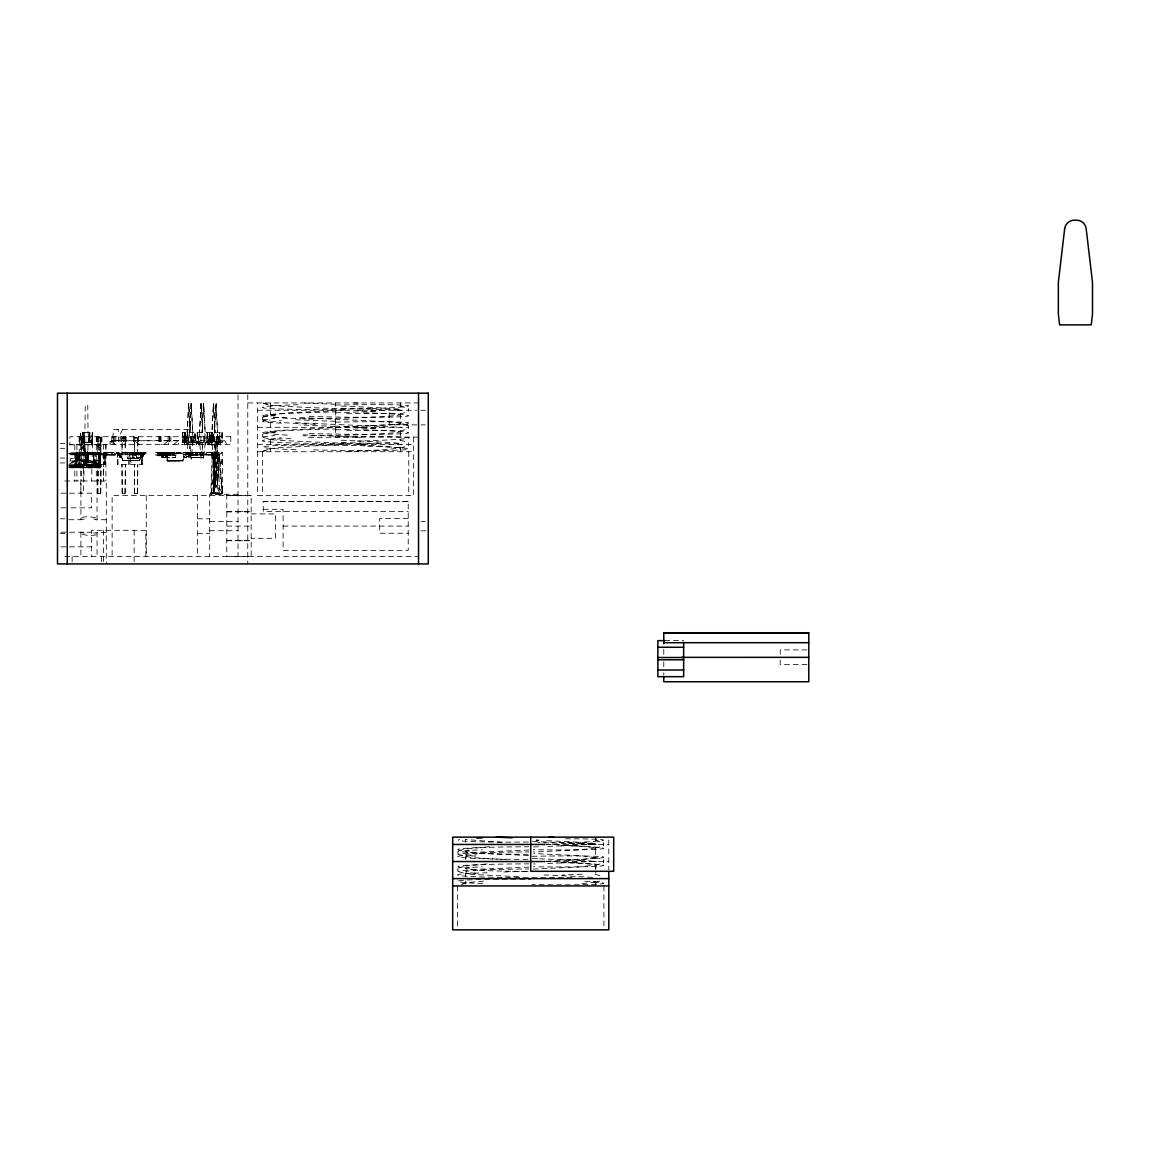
<?xml version="1.0" encoding="UTF-8"?>
<svg xmlns="http://www.w3.org/2000/svg" width="1150" height="1150" viewBox="0 0 1150 1150"><rect width="100%" height="100%" fill="white"/><g stroke="black" fill="none" stroke-linecap="round" stroke-linejoin="round"><path stroke-width="0.75" stroke-dasharray="5 3.75" d="M100.266 463.162L87.069 465.434L100.266 465.966L100.064 452.338L93.725 452.338L94.214 454.034L87.069 454.566L93.567 454.351L95.68 452.338L94.214 454.034L87.069 454.609L87.069 465.434L99.101 466.397L98.44 452.338M95.436 465.649L99.101 465.434L87.069 465.434L100.28 465.908L100.064 452.338L98.656 452.338L100.266 452.41L100.266 465.966L87.069 465.434L100.266 463.853L100.064 452.338L99.101 452.381L99.101 465.994M103.615 468.941L103.615 480.988L103.615 444.834M105.886 456.881L105.886 444.834L68.281 444.834M164.608 452.338L165.226 455.084L163.286 455.084C161.058 450.944 168.202 451.461 167.224 455.012L167.929 452.539M163.286 452.971L165.226 452.942L165.226 455.084L165.212 452.798L163.3 452.798L163.199 454.997L163.286 452.525L165.442 452.353M166.721 457.456L167.684 455.486L167.282 452.611L161.834 452.611L161.834 457.412L175.389 457.456L175.533 452.611L156.299 452.582M192.855 457.412L190.138 457.412L190.138 452.611L194.896 452.568L190.138 452.611L190.138 457.412L203.406 457.427L203.421 452.611L198.418 452.568M191.518 452.338L192.251 455.012C193.114 448.787 194.695 456.852 191.159 455.098L191.173 452.338L191.245 454.48L189.793 454.624L183.109 452.338L183.109 454.48L184.561 454.48M191.173 452.971L193.099 452.942L193.099 455.084L193.099 452.798L191.173 452.798L191.072 454.997L191.159 452.525L193.099 452.338M219.535 454.48L217.58 456.176L213.929 455.199L213.886 492.358L210.752 493.753L212.347 453.948L219.535 454.48L222.453 452.281L222.453 493.753L210.752 493.753L213.886 492.358L222.453 493.753L219.535 454.48L217.58 456.176L215.625 456.176L212.376 454.106L219.492 454.782L222.453 452.281M400.631 451.72L400.631 447.781L387.838 449.549L344.324 451.72M595.786 869.716L595.786 864.915L594.378 864.383L555.637 861.753M595.786 884.637L595.743 881.935L592.753 881.202M83.389 437.704L83.706 454.451L87.616 452.007L88.349 464.399L75.958 464.399L76.691 452.007L77.151 454.135L78.948 454.451L78.876 464.399L80.586 454.451L80.917 437.704M83.217 432.457L83.217 442.419L83.217 432.457L83.217 442.419L84.927 432.457L85.258 403.506M85.416 464.399L85.416 454.451L85.416 464.399L85.416 454.451L83.706 464.399L83.389 493.35M94.559 452.338L93.481 453.589L87.874 453.531L87.745 460.043L100.309 464.341L77.467 460.129L87.745 460.043L87.716 453.071L68.942 453.071L95.436 453.014L94.559 452.338L87.716 453.071L87.587 460.244L75.771 460.029L68.942 464.356L100.309 464.241L100.309 467.719L98.728 466.282L68.942 465.779L75.771 460.029L75.828 453.071L95.436 453.014L93.481 454.811L93.538 459.971L100.222 460.23L100.309 467.734L68.942 467.705L100.309 467.719L99.13 462.415L97.764 467.748L100.309 467.691L100.381 466.454L98.728 466.282L99.116 467.748L100.381 466.728L98.728 466.282L99.144 467.748L100.381 466.454L68.942 465.779L100.309 464.241L87.817 459.971L87.716 453.071L94.358 452.338L95.436 453.129L93.481 454.739L87.874 454.696L87.587 460.244L100.309 464.241L68.942 467.144L100.079 467.748L100.381 466.454M87.731 459.166L88.047 442.419L92.69 432.457L91.957 444.849L91.483 442.736L89.7 442.419L89.757 432.457L89.757 442.419L92.69 432.457L80.299 432.457L81.017 444.849L84.927 442.419L85.258 459.166M135.973 454.897L134.938 455.084L133.084 452.338L135.973 454.997L134.952 455.084L133.084 452.338L135.973 454.897L134.952 455.084L133.932 452.971C132.839 450.254 135.47 456.679 133.961 458.62L133.184 458.677M138.374 453.186L137.526 452.338L138.331 452.424L138.302 458.62L137.526 458.677M142.284 455.486L141.737 452.568L141.881 457.412L136.433 457.412L136.433 452.611L139.121 452.611L136.433 452.611L136.447 457.427L141.881 457.412L136.447 457.427M174.498 452.338C174.599 459.827 171.12 449.132 172.572 454.681C173.578 456.751 175.619 454.264 174.498 452.338L155.811 452.338C153.266 457.024 164.608 456.996 162.251 452.338M182.764 432.457L182.577 442.419L182.562 432.457L222.18 432.457L222.18 442.419L182.534 442.419L182.534 432.457L187.162 442.419L188.729 459.166L190.282 442.419M202.386 452.338C202.486 459.842 198.993 449.132 200.459 454.681C201.466 456.751 203.507 454.264 202.386 452.338L183.109 452.338M167.929 452.798L167.929 455.084L169.869 455.084L169.841 452.338L169.869 455.084L167.929 455.084L167.929 452.338M174.498 455.285L172.572 454.911L172.572 452.798L174.513 452.539M195.859 452.338L195.816 454.566L197.757 455.098L197.743 452.338L197.757 455.098L195.802 455.084L195.557 452.353M202.386 455.299L200.459 454.926L200.459 452.798L202.4 452.539M99.101 466.311L87.069 465.362L100.266 465.966L99.302 462.415L98.095 464.126L98.052 466.44L99.188 467.619L100.309 467.101L99.302 462.415L98.052 466.44L95.608 467.748L68.942 467.705M100.726 493.594L100.984 464.528L100.654 493.695L97.822 493.594L97.577 464.528L97.908 493.695L100.726 493.594L97.822 493.594M141.809 464.528L141.91 452.482L117.587 452.482L117.472 454.768L117.717 464.528L142.011 464.528L141.91 452.482M221.936 432.457L221.936 442.419M408.451 428.548L408.451 425.615M408.451 408.537L408.451 411.47M408.451 442.692L408.451 445.625M125.048 493.594L125.379 464.528L125.106 493.695L122.231 493.695L121.958 464.528L122.231 493.695L125.106 493.695L122.274 493.594M137.439 493.594L137.77 464.528L137.497 493.695L134.622 493.695L134.349 464.528L134.622 493.695L137.497 493.695L134.665 493.594M217.58 484.265L215.625 456.176L213.799 455.199L217.58 456.176L217.58 484.265L215.625 456.176L213.713 455.199L215.625 484.265L222.453 493.753L213.526 493.221L216.502 436.727L217.58 456.176L222.453 493.753L210.752 493.753L219.866 493.235L216.717 436.727L211.629 493.738L222.453 493.753L217.58 484.265L219.478 455.199L217.58 456.176L213.713 455.199L213.886 492.358L217.58 484.265L219.449 455.199L215.625 456.176L213.929 455.199L213.526 493.221L211.629 493.738L212.347 453.948L215.625 456.176L219.492 454.782L217.58 456.176L215.625 484.265L213.886 492.358L222.453 493.753L219.478 455.199L213.713 455.199L212.347 453.948M97.577 454.768L98.066 437.704L100.769 437.848L100.984 454.768L104.751 452.482L105.469 464.528L93.524 464.528L93.754 452.482L96.011 452.482L93.811 464.528L93.811 452.482L97.577 454.768L97.822 437.906L100.769 437.848L100.984 454.768M140.573 456.219L139.581 452.841L122.734 452.798L121.612 456.061L122.619 460.589L139.596 460.575L140.573 457.211L139.581 452.841L132.236 452.798L139.581 452.841L140.573 456.219L139.596 460.575L122.734 460.618L121.656 455.946M137.77 439.645L137.281 437.704L134.607 437.848L134.349 454.768L134.665 437.906L137.281 437.704L137.77 454.768L117.472 454.768L117.803 452.482L117.904 464.528M195.816 454.566L195.816 452.942L197.743 452.971M169.855 452.798L167.756 455.285L170.631 452.338L167.929 452.942M79.336 440.306L79.249 452.194L77.596 459.899L86.02 460L100.309 464.241L77.596 459.899L77.74 452.482L77.467 460.129M125.379 445.74L125.12 437.906L122.216 437.848L121.958 454.768L122.216 437.848L124.89 437.704L125.379 454.768M185.251 432.457L185.064 442.419L185.006 432.457L189.635 442.419L191.202 459.166L192.769 442.419M219.463 442.419L219.708 432.457L220.469 444.849L209.199 444.849L209.746 432.457L207.561 442.419L211.945 432.457L213.684 403.506L215.064 432.457L213.339 403.506L211.945 432.457L208.653 442.419L209.013 444.849L209.746 432.457L209.199 444.849L215.064 442.419L217.997 444.849L217.264 432.457L217.997 444.849M87.587 460.244L77.539 460.058L77.726 452.439C79.379 459.713 74.98 464.916 75.325 454.322L75.828 453.071L75.756 460.029L75.828 453.071M163.286 455.084L165.212 454.566M191.159 455.098L193.099 454.566M99.302 462.415L99.188 467.619L100.222 463.853L98.095 464.126L99.188 467.748M104.751 464.528L105.038 452.482L102.551 454.207L96.011 453.79M176.18 460.863L167.181 460.791L167.167 453.129C173.822 453.373 188.269 449.334 182.735 460.863L167.181 460.791L167.181 453.143L174.757 453.043M121.569 456.277L121.44 457.341L119.413 456.579L118.177 453.618L116.236 453.201L118.048 453.459L119.715 456.938L121.584 456.694L118.651 452.64L116.251 452.338C116.308 454.236 120.419 453.229 119.715 456.938L121.44 457.341L121.569 456.277L120.204 456.033L118.637 452.626L116.251 452.338L116.222 453.272L118.048 453.445L119.715 456.938L121.584 456.694L118.651 452.64L116.251 452.338L116.222 453.272M145.259 452.798L142.485 456.938L140.616 456.694L143.577 452.611L145.949 452.338L145.978 453.272L145.949 452.338L143.563 452.669L140.616 456.694L142.485 456.938L144.023 453.618L145.978 453.272L144.153 453.459L145.978 453.272L145.949 452.338L143.563 452.626L140.76 457.341L142.485 456.938L144.153 453.459L145.964 453.201L145.949 452.338L143.577 452.611L140.616 456.694L142.485 456.938L145.231 452.338L142.327 454.997L143.362 455.084L145.231 452.338L143.074 454.681M172.572 454.911L174.498 454.566M200.459 454.926L202.386 454.566M93.811 464.528L94.185 452.482L96.011 454.768L102.551 454.768L104.751 452.482L105.038 464.528L104.794 452.482L96.011 454.768L93.811 452.482M95.436 453.014L87.716 453.071L87.989 459.468L86.25 460.259L84.539 452.353L84.108 440.234L84.539 452.353L86.02 460L100.309 464.341M127.693 453.603L128.541 452.338L127.751 452.467L127.765 458.606L128.541 458.677M132.034 453.603L132.882 452.338L132.077 452.467L132.106 458.606L132.882 458.677M184.963 432.457L184.417 444.849L184.963 432.457L187.162 442.419M187.45 432.457L186.889 444.849L187.45 432.457L189.635 442.419M211.686 444.849L212.232 432.457L210.033 442.419L214.417 432.457L216.157 403.506L217.551 432.457L215.812 403.506L214.417 432.457L211.126 442.419L211.499 444.849L212.232 432.457L211.686 444.849L217.551 442.419L220.469 444.849L219.463 432.457M84.151 440.292L85.991 460.014L83.806 436.727M139.624 457.456L139.078 457.456M87.069 454.609L94.214 454.034L93.725 452.338L93.639 454.077L100.28 454.178M212.376 454.106L215.625 456.176L213.483 493.307L215.625 484.265L217.58 456.176M134.032 457.412L133.975 458.62L132.768 458.677L134.032 457.829M138.374 457.412L138.316 458.62L137.109 458.677L138.374 457.829M80.586 454.451L75.958 464.399L77.151 454.135L83.361 454.94L86.322 454.02L88.349 464.399L87.371 452.007L83.706 464.399M86.092 442.419L91.483 442.736L92.69 432.457L91.655 480.988M99.101 459.137L100.222 440.134L100.51 459.037L99.101 459.899M99.13 462.415C103.658 467.13 95.651 468.654 100.309 467.691L100.28 452.626M104.751 452.482L104.017 464.528L102.551 452.482L114.195 452.582L115.173 455.012L115.906 452.338L103.543 452.338M161.978 452.568L161.848 457.427L166.463 457.398M127.693 453.186L127.88 452.353M132.034 453.186L133.299 452.338L132.135 452.367M197.354 432.457L196.535 444.849L194.925 432.457L194.925 442.419L183.871 442.419M199.841 432.457L199.007 444.849L197.397 432.457L197.397 442.419L186.343 442.419M184.431 454.509L189.923 454.509M173.535 454.768L155.811 455.012L173.535 454.768L173.535 452.338M161.273 454.768L160.353 455.084L158.484 452.338L161.388 454.997L162.251 452.582L167.023 452.568L162.265 452.611L161.862 455.501L162.265 457.412L167.282 457.412L167.282 452.611L164.594 452.611L167.282 452.611M193.833 457.412L193.991 457.456M195.974 457.412L195.859 457.456M130.856 460.618L131.948 460.618L130.568 460.618M160.54 454.566L161.374 454.897L160.353 455.084L158.456 452.798L159.606 452.539L160.641 454.681L159.606 452.539M93.567 454.351L93.725 452.338M167.756 455.285L169.941 454.997M119.844 440.723L114.971 440.579L114.971 444.533L112.628 440.723L110.084 444.533L110.084 441.413L112.528 440.723L113.505 429.496L189.132 429.496L190.109 440.723M91.583 444.849L92.69 432.457L91.583 444.849L91.224 442.419L81.751 442.419L81.017 444.849M111.593 454.768L104.751 454.768M104.779 455.041L114.684 454.768M168.59 454.768L159.922 455.041L168.59 454.768L159.907 454.969L159.922 452.338M165.485 454.768L172.313 454.768M192.74 454.768L199.568 454.768M206.368 454.768L213.21 454.768M202.673 442.419L201.121 459.166L199.626 441.931L192.984 442.419M205.16 442.419L203.593 459.166L202.026 442.419M215.064 442.419L213.512 459.166L211.945 442.419M217.551 442.419L215.984 459.166L214.417 442.419M87.371 452.007L86.207 464.399L86.322 454.02L77.151 454.135L88.766 454.825L88.938 453.201L88.766 454.825L81.736 454.825L81.564 453.201L81.736 454.825L81.578 453.201M222.453 459.296L221.979 463.608C222.956 466.483 221.849 451.979 221.979 463.752L222.453 464.226M128.397 464.528L129.864 452.482L142.255 453.79L142.011 464.528L141.809 452.482L142.255 454.207L137.77 454.768L142.255 453.79L129.864 454.768L117.472 453.459L129.864 452.482L142.255 454.207L129.864 454.768M98.713 446.876L99.159 447.479M86.595 442.419L81.751 442.419L80.299 432.457L81.262 444.849L84.927 442.419M166.592 457.125L167.167 453.129L183.008 453.143L183.626 456.838L182.735 460.863M88.047 442.419L89.729 432.457L89.757 442.419L88.047 432.457L87.731 403.506M221.979 463.608L222.453 459.54M125.379 447.062L125.379 446.746M137.77 447.062L137.77 446.746M197.053 442.419L195.629 442.419L197.225 442.419M190.498 442.419L195.443 442.419L194.925 432.457L195.859 442.736L199.626 441.931L198.504 442.419M162.265 452.611L162.279 457.427L164.45 457.398M173.923 457.456L175.389 457.456M201.811 457.456L203.277 457.456M205.965 442.419L205.419 444.849L204.873 432.457M208.452 442.419L207.906 444.849L207.345 432.457M86.121 441.931L85.258 442.419L87.213 442.419L82.326 442.851L82.426 432.457L81.262 444.849L84.927 432.457M82.038 454.451L83.361 454.94L82.412 454.451M98.21 467.676L99.216 463.436M169.237 452.568L170.028 452.611M197.757 452.611L197.124 452.568M97.577 439.645L98.066 437.704L100.769 437.848M192.266 441.931L193.315 442.419M196.966 442.419L194.623 442.419L196.248 442.419L196.621 444.849L196.262 442.419M125.379 445.625L125.321 444.849M137.77 445.625L137.713 444.849M168.489 460.863L167.167 460.776L183.008 460.791L167.454 460.863M80.917 493.35L80.586 464.399L78.876 454.451L75.958 464.399L76.935 452.007L77.424 454.451L75.958 464.399L77.05 452.007L77.424 454.451L76.691 452.007M400.646 413.669L400.646 423.43L397.842 424.221L282.411 430.301L272.119 431.365L262.904 433.981M546.552 861.235L583.927 859.309L595.772 857.699L595.197 847.507L555.637 844.675M595.772 857.699L582.029 855.83L533.931 853.501M595.772 882.093L578.939 884.034M86.882 454.451L87.616 452.007L83.706 454.451M138.676 457.398L137.425 457.456L138.632 457.211M222.453 462.889L221.979 459.799M98.699 445.625L99.676 444.949M82.527 454.94L83.375 454.451L81.434 454.451M213.181 455.041L206.396 455.041M165.154 457.456L167.268 457.427L161.834 457.412L167.268 457.427L161.848 457.427L165.011 457.398M106.634 452.338L107.367 455.012L108.546 452.353M159.088 452.338L159.419 455.012L160.396 452.338L160.655 455.012L159.922 454.768M159.304 454.768L160.037 455.012L161.014 452.338M160.655 455.012L161.632 452.338L162.15 454.768M164.105 452.353L164.996 455.012L166.118 452.338M206.856 452.338L205.893 455.012L205.16 454.768L205.16 452.338L218.888 452.396L218.744 458.103L212.089 458.103L211.945 452.396L211.514 457.226L219.219 457.643L218.888 452.396M222.453 462.573L222.453 464.039M77.596 459.899L84.022 444.518L79.249 452.194M134.032 453.603L133.184 452.338L135.959 455.285L133.055 452.798L135.944 455.213L135.139 454.566M138.374 453.603L138.331 452.424L137.109 452.338L138.273 452.367L138.158 458.548L128.038 458.577L128.038 452.424M221.979 461.61L222.453 460.546M169.51 452.539L170.631 452.338L167.771 455.213L170.66 452.798L169.524 452.525L167.728 454.997L170.66 452.798L169.524 452.525L167.742 454.897L168.763 455.084L170.66 452.798L168.763 455.084L167.742 454.897M69.992 461.021L87.069 461.021L70.236 461.552L70.251 458.534L87.069 459.066M141.91 456.104L143.549 452.64L145.949 452.338L143.563 452.626L140.616 456.665L142.485 456.938M122.532 429.496L120.218 434.384L117.645 429.496M189.894 454.652L184.446 454.652M218.744 458.103L219.176 457.269L211.514 454.825L212.089 458.103L219.176 457.269M190.138 452.611L203.421 452.611L198.864 452.568M197.397 432.457L197.929 442.419L199.626 441.931M93.84 460.129L93.481 453.675L94.358 452.338M138.561 457.456L141.867 457.427M196.118 441.931L194.752 441.931M198.274 442.419L199.237 442.419M165.83 457.456L166.29 457.456M595.772 847.952L581.023 849.749L533.14 852.049M127.751 452.467L138.316 452.467M183.641 456.852L190.454 452.453L192.381 452.338L192.438 453.761L185.567 457.599L183.641 456.852L190.44 452.453L192.381 452.338L192.438 453.761L185.567 457.599L183.77 456.723L185.567 457.599L192.438 453.761M138.92 452.568L141.881 452.611L136.433 452.611M197.139 441.931L196.65 442.851L191.763 442.419M169.438 452.338L169.079 455.012L167.612 452.568L168.331 452.568M110.745 452.353L112.082 455.012L112.815 452.338M99.389 467.748L100.309 467.101L99.389 467.748L100.208 467.073L98.728 466.282L100.309 465.376L68.942 465.534M168.101 452.582L168.461 455.012L167.483 452.338M163.76 444.533L168.633 440.579L168.633 444.533M173.521 444.533L178.394 440.579L178.394 444.533M174.743 460.819L174.814 460.819M137.971 457.211L137.425 457.456M270.667 414.719L288.478 412.821L344.324 410.248M270.667 422.036L281.276 420.627M270.667 439.113L281.276 437.69M262.847 419.865L274.764 418.427M262.847 436.928L274.764 435.505M262.847 416.933L274.764 415.495M68.942 464.356L76.073 460.129M169.366 452.568L169.079 455.012M196.305 452.338L197.11 452.338M166.405 456.723L164.623 457.599L157.794 453.646L157.809 452.338L159.735 452.453L166.405 456.723L164.623 457.599L157.794 453.646L157.809 452.338L159.749 452.453L166.405 456.723L164.623 457.599L157.794 453.646L159.289 453.848M133.759 458.577L133.759 452.439M142.327 454.897L143.175 454.566M142.787 456.579L140.76 457.341L140.631 456.277M100.251 462.07L95.436 461.581L95.436 466.124L95.436 462.012L100.237 462.07L99.101 452.381L100.251 452.41M215.467 452.396L215.338 452.396M169.194 454.768L167.843 455.012L166.865 452.338M200.79 452.338L200.057 455.012L192.251 454.768M214.417 452.338L213.699 455.012L205.893 454.768M263.235 433.838L274.764 432.573M533.14 869.127L581.023 866.827L595.786 864.958L595.786 873.08M344.324 444.403L278.228 447.709L271.371 448.601L262.732 451.72M483.632 881.188L468.05 882.51L459.454 885.011M489.469 846.702L465.736 849.002L465.692 846.788M487.054 863.909L465.764 866.036L465.692 863.851M263.278 416.746L271.242 414.489M263.278 450.901L271.242 448.644M399.941 414.072L407.661 411.872M399.941 431.149L407.661 428.95M399.941 448.213L407.661 446.027M458.677 850.899L466.397 848.7M458.677 867.962L466.397 865.777M462.53 883.947L466.397 882.855M595.082 848.283L602.816 846.084M595.082 865.361L602.816 863.161M595.082 882.424L599.725 881.116M114.971 444.533L110.084 441.413L112.628 440.723M198.749 457.456L199.496 457.412M82.354 519.326L84.295 519.038M95.622 532.838L93.682 533.126M117.472 454.768L129.864 452.482L131.33 464.528M81.046 453.244L90.16 453.244L90.16 452.338L80.342 452.338L80.342 453.244L80.342 452.338M83.519 453.244L82.814 452.338L83.763 452.381L83.332 454.106L84.683 454.106L84.683 453.201M170.66 452.798L169.812 452.942L169.869 455.084M172.414 457.456L175.519 457.427L162.265 457.412L175.519 457.412M200.301 457.456L200.258 457.456M195.443 442.419L193.373 442.736L192.481 432.457M118.048 453.445L119.715 456.938L121.584 456.665L120.276 456.104L118.651 452.64L116.251 452.338M110.084 441.413L114.971 440.723M100.309 467.734L68.942 467.144L100.309 467.101L98.728 466.282L100.208 467.073M213.929 452.64L216.904 452.396L213.929 452.338L213.929 454.825L216.904 454.423M132.365 452.424L132.365 458.577M129.821 460.618L122.619 460.589L121.627 457.211M172.371 457.456L172.184 457.456M119.715 456.938L121.584 456.694L118.651 452.64M188.154 444.533L224.739 440.723L227.182 444.533M122.274 437.906L124.89 437.704L125.379 439.645M395.772 410.176L394.536 410.248M86.926 452.381L85.819 452.381L87.688 453.244L86.667 452.381M89.901 452.338L90.16 452.338M589.893 844.445L588.398 844.546M587.061 844.617L575.561 845.221M86.724 452.381L87.529 452.338M586.141 861.753L575.561 862.299M163.199 454.997L165.269 454.897M191.072 454.997L193.157 454.897M80.342 453.244L81.291 453.201M573.419 845.322L576.265 845.193M573.419 862.399L576.265 862.27M375.691 411.226L336.044 412.793M375.691 428.303L336.044 429.87M68.942 453.747L75.67 453.445L75.67 454.739L68.942 454.739L75.67 454.638M574.137 845.293L566.26 845.638M574.137 862.371L566.26 862.716M561.085 845.854L566.648 845.624M566.648 862.701L561.085 862.931M561.488 845.839L545.833 846.458M561.488 862.917L545.833 863.535M533.428 846.932L539.666 846.688M528.957 850.023L474.418 852.351L457.887 854.191L457.887 851.288L474.418 853.156L528.957 855.499M533.428 863.995L535.21 863.938M528.957 867.1L474.418 869.429L457.887 871.269L457.887 868.365M200.804 457.456L203.406 457.427L190.138 457.412L203.406 457.427M174.527 453.1L172.572 452.338M202.386 452.798L200.459 452.338M122.619 452.841L129.792 452.798M183.008 460.791L169.352 460.863M213.929 454.049L216.904 454.049M64.817 556.614L417.479 556.614M247.768 402.931L420.972 402.931M257.528 410.248L416.803 410.248M420.972 410.248L425.356 410.248M416.803 424.882L389.261 424.882L389.261 410.248M420.972 424.882L425.356 424.882M257.528 427.326L408.437 427.326M418.528 437.086L335.584 437.086L335.584 402.931M158.873 440.579L153.999 440.723M112.556 440.723L224.739 440.723M60.246 443.426L64.817 443.426M257.528 444.403L413.655 444.403M60.432 448.313L64.817 448.313M257.528 451.72L413.655 451.72M206.856 452.582L212.721 452.582L213.699 454.768M89.211 453.201L90.16 453.244M167.181 453.143L183.022 453.143M183.109 454.48L191.245 454.48L185.049 452.338M115.906 454.768L103.543 454.768L115.173 454.768M190.627 452.338L190.411 454.624L183.942 454.48M191.518 454.768L200.79 454.768M205.16 454.768L214.417 454.768M213.929 454.825L216.904 454.825L216.904 452.338L213.929 452.367L216.904 452.64M60.432 458.059L64.817 458.059M127.693 457.412L127.751 458.62L138.287 458.606L127.765 458.606L127.693 457.829M122.734 460.618L139.596 460.575L132.178 460.618L139.581 460.589L137.626 460.503M60.246 462.947L64.817 462.947M64.817 480.988L106.289 480.988L106.289 563.931M60.921 493.192L67.749 493.192M69.46 493.192L91.655 493.192L91.655 507.826L69.46 507.826M238.021 494.299L209.702 494.299L209.702 556.614M226.78 494.299L226.78 556.6L251.174 556.6L251.174 495.621L112.125 495.621L112.125 556.6M238.97 495.621L226.78 495.621L251.174 495.636M263.235 501.659L408.221 501.659M60.921 507.826L67.749 507.826M263.235 509.306L283.101 509.306L283.101 550.419L408.221 550.433L408.221 501.443L263.235 501.443L263.235 511.391L408.221 511.391M238.021 511.477L247.768 511.477M226.78 511.477L251.174 511.477M226.78 511.894L251.174 511.894M251.174 513.921L275.569 513.921L275.569 538.315L251.174 538.315M60.432 518.765L64.817 518.765M408.221 518.607L379.658 518.607L379.658 533.241L408.221 533.241M197.498 518.794L209.702 518.794M68.842 519.728L80.917 519.728L80.917 480.988M106.289 519.728L97.046 519.728L97.046 480.988M209.702 521.453L238.021 521.453M420.972 521.554L425.356 521.554M226.78 526.111L251.174 526.111M283.101 526.082L408.221 526.082M209.702 530.725L238.021 530.725M420.972 530.826L428.289 530.826M60.921 532.22L91.655 532.22M106.289 532.436L97.046 532.436L97.046 556.614M60.432 533.399L64.817 533.399M197.498 533.428L209.702 533.428M226.78 540.327L251.174 540.327M226.78 540.744L251.174 540.744M238.021 540.744L242.894 540.744M60.921 546.854L67.749 546.854M69.46 546.854L91.655 546.854M664.743 640.622L683.661 640.622M806.998 649.908L780.217 649.908L780.217 655.212M806.998 664.542L780.217 664.542L780.217 659.928M546.034 844.459L608.796 844.459M546.034 861.537L608.796 861.537M122.619 460.575L129.849 460.618M87.716 453.071L95.436 453.129M192.769 455.041L199.554 455.041M159.922 455.041L172.284 455.041M114.669 455.041L107.856 454.768M175.936 453.043L182.735 453.043M134.032 453.186L132.768 452.338L133.874 452.496M68.942 465.779L100.381 466.728M134.665 437.906L137.511 437.906L137.77 445.74M93.581 460.058L100.222 460.23L93.567 460.029L93.481 453.589L93.538 459.971L93.481 454.739L87.874 454.034M162.15 454.969L156.299 455.012L156.299 452.338M335.584 404.283L301.243 402.946M335.584 421.346L295.493 419.764M532.536 841.484L560.266 842.548M532.536 858.561L540.543 858.863M539.666 858.82L560.266 859.625M161.187 444.475L162.265 444.533M335.196 426.463L299.776 424.896M559.446 842.519L580.333 843.453M559.446 859.596L580.333 860.531M546.236 844.258L550.85 844.459M546.236 861.336L550.85 861.537M295.493 422.697L401.235 427.326M360.482 437.302L299.776 434.643M360.482 444.619L400.617 447.753M568.962 842.921L569.724 842.95M568.962 859.984L569.724 860.027M505.856 859.625L471.27 857.555L458.677 854.622M502.205 842.375L465.808 839.5M299.776 417.565L387.838 421.691L398.878 422.798L407.661 425.227M195.759 454.897L197.829 454.997M132.034 457.829L133.299 458.677M127.751 458.62L128.958 458.677M579.672 843.41L590.812 844.042M579.672 860.488L590.812 861.12M93.481 453.675L87.874 453.33L87.874 454.696M589.792 843.985L592.049 844.129M589.792 861.062L592.049 861.206M396.419 409.889L401.235 410.248M591.819 844.114L592.997 844.201M591.819 861.192L596.39 861.537M213.44 493.091L222.453 493.753L213.354 493.235L215.625 456.176L215.625 484.265L219.866 493.235M592.538 844.172L594.78 844.33M167.167 460.776L168.331 460.863M87.256 442.419L91.224 442.419L91.957 444.849M594.564 844.316L596.39 844.459M400.027 444.302L401.235 444.403M93.682 519.038L95.622 519.326M84.295 533.126L82.354 532.838M68.942 453.589L75.325 454.322M111.493 452.338L111.967 452.353M175.433 460.863L176.151 460.863M213.929 454.423L216.904 454.825M133.055 452.798L133.903 452.942M158.456 452.798L160.353 455.084L161.374 454.897L160.554 455.041M134.191 452.525L133.084 452.338L135.24 454.681M262.732 402.931L270.537 405.131M399.941 405.95L407.661 408.149M403.794 424.12L407.905 425.284M399.941 440.105L407.905 442.362M263.522 403.334L271.242 405.533M263.522 420.411L271.242 422.611M263.522 437.489L271.242 439.674M595.082 840.161L603.046 842.418M595.197 857.268L602.816 859.438M595.082 874.316L602.816 876.501M458.677 871.7L466.397 873.899M100.309 467.101L95.536 466.282L95.608 467.748M466.397 856.822L465.692 856.419L465.692 859.625M190.627 454.48L184.431 452.338M190.411 454.624L183.727 452.338L183.727 454.48M98.699 443.454L99.921 443.929M201.811 442.419L200.445 442.419L201.609 442.419M139.366 444.533L134.478 440.579L134.478 444.533M198.849 442.419L199.108 444.849L198.734 442.419M84.036 453.201L84.209 454.825M213.929 455.199L215.625 484.265M132.034 457.412L132.092 458.62M100.668 437.906L100.984 445.74M105.038 452.482L105.469 464.528M100.064 452.338L100.266 465.966M117.587 452.482L117.717 464.528M400.617 402.931L400.646 406.353M202.386 452.942L202.4 454.926M174.498 452.942L174.513 454.926M99.101 462.487L99.101 466.397M89.657 432.457L89.7 442.419M78.876 454.451L78.991 464.399M203.823 454.523L203.823 455.486M182.562 432.457L182.577 442.419M175.936 454.523L175.936 455.486M197.743 452.539L197.757 455.098M663.78 649.333L663.78 656.018M663.78 661.782L663.78 668.581M663.78 672.721L663.78 674.633M608.796 840.075L608.796 870.076M603.923 885.931L603.923 926.325M465.692 839.342L465.692 842.217M465.692 873.497L465.692 877.019M465.692 880.929L465.692 884.091M457.556 885.931L457.556 926.325M413.655 437.086L413.655 495.636L257.528 495.636L257.528 402.931M408.768 451.72L408.768 495.636M400.646 430.747L400.646 440.507M270.537 402.931L270.537 414.891M270.537 422.208L270.537 431.969M270.537 439.286L270.537 451.72M262.732 417.076L262.732 420.009M262.732 434.154L262.732 437.086M262.416 451.72L262.416 495.636M247.768 394.809L247.768 563.931M238.021 394.953L238.021 556.614M222.18 432.457L222.18 442.419M219.089 436.727L219.089 444.533M218.673 436.727L218.673 444.533M216.114 436.727L216.186 444.533M214.619 436.727L214.619 444.533M214.116 436.727L214.116 444.533M213.296 436.727L213.296 444.533M212.851 436.727L212.851 444.533M210.824 436.727L210.824 444.533M209.544 432.457L209.544 442.419M207.963 436.727L207.963 444.533M207.072 432.457L207.072 442.419M206.195 436.727L206.281 444.533M204.714 436.727L204.714 444.533M203.794 436.727L203.794 444.533M200.905 436.727L200.905 444.533M200.057 454.768L199.079 452.338M198.432 436.727L198.432 444.533M197.498 495.621L197.498 556.6M193.89 436.727L193.89 444.533M193.186 436.727L193.186 444.533M192.021 436.727L192.021 444.533M191.691 436.727L191.691 444.533M191.403 436.727L191.403 444.533M190.541 436.727L190.541 444.533M188.154 440.723L183.267 440.723M186.041 436.727L186.041 444.533M183.569 436.727L183.569 444.533M172.802 454.768L171.824 452.338M170.876 436.727L170.876 444.533M169.639 436.727L169.639 444.533M169.395 436.727L169.395 444.533M168.144 436.727L168.144 444.533M161.043 436.727L161.043 444.533M160.339 436.727L160.339 444.533M159.548 436.727L159.548 444.533M159.304 452.338L159.419 455.012M158.858 436.727L158.858 444.533M149.126 440.723L144.239 440.723M146.28 495.621L146.28 556.6M145.877 556.614L145.877 530.308L91.655 530.308L91.655 556.614M138.489 436.727L138.489 444.533M134.133 530.308L134.133 563.931M133.616 436.727L133.616 444.533M129.864 452.482L129.864 464.528M129.605 440.723L124.732 440.723M126.097 436.727L126.097 444.533M125.034 436.727L125.034 444.533M123.539 436.727L123.539 444.533M121.224 436.727L121.224 444.533M120.074 436.727L120.074 444.533M118.579 436.727L118.579 444.533M115.733 436.727L115.733 444.533M114.253 436.727L114.253 444.533M113.261 436.727L113.261 444.533M111.766 436.727L111.766 444.533M105.886 444.834L105.886 480.988M105.239 452.338L104.276 454.768M103.399 530.308L103.399 563.931M101.933 436.727L101.933 444.533M101.416 556.614L101.416 563.931M100.941 436.727L100.941 444.533M98.756 436.727L98.756 444.533M98.569 444.834L98.569 480.988M97.06 436.727L97.06 444.533M96.298 436.727L96.298 444.533M96.298 444.834L96.298 480.988M89.456 452.338L89.456 453.244M89.168 436.727L89.168 444.533M87.17 453.201L87.17 454.106L85.804 454.106L85.804 453.201M84.827 436.727L84.827 444.533M84.482 436.727L84.482 444.533M83.936 444.834L83.936 480.988M81.65 436.727L81.65 444.533M81.664 444.834L81.664 480.988M80.917 532.436L80.917 556.614M79.465 436.727L79.465 444.533M79.12 436.727L79.12 444.533M76.935 444.834L76.935 480.988M74.822 444.834L74.822 480.988M72.134 556.614L72.134 563.931M80.802 519.441A10.58 7.806 21.9 0 1 82.167 519.009M81.88 517.299A14.131 5.592 3 0 1 95.464 517.759M95.421 519.671A10.58 7.202 -15.5 0 1 96.729 519.987M97.175 532.723A10.58 7.806 21.9 0 1 95.809 533.169M96.097 534.879A14.131 5.592 3 0 1 82.498 534.419M82.556 532.508A10.58 7.202 -15.5 0 1 81.233 532.177M354.056 402.946A65.162 0.877 2.3 0 1 358.512 403.132M341.248 406.065A65.162 1.093 2.2 0 1 400.617 409.457A65.162 1.093 2.2 0 1 338.761 408.164M363.4 412.749A72.953 2.458 0.9 0 1 402.831 416.602A72.953 2.458 0.9 0 1 306.949 416.386M345.647 409.041A65.162 0.819 2.3 0 1 271.113 405.159M357.319 410.248A65.162 1.006 2.2 0 1 362.423 410.478M384.215 410.334A72.953 1.509 -1.8 0 1 366.749 411.111M363.4 429.827A72.953 2.458 0.9 0 1 402.831 433.679A72.953 2.458 0.9 0 1 306.949 433.464M334.909 426.089A65.162 0.819 2.3 0 1 369.524 427.599M357.319 427.326A65.162 1.006 2.2 0 1 362.423 427.556M384.215 427.412A72.953 1.509 -1.8 0 1 366.749 428.188M371.019 408.466A72.953 2.731 -0.7 0 1 272.449 408.71A72.953 2.731 -0.7 0 1 298.037 404.671M315.56 424.307A65.162 1.524 2 0 1 279.752 422.395M281.52 423.157A72.953 2.717 0 0 1 270.02 420.138M313.289 419.175A72.953 1.509 1.8 0 1 273.24 417.277M287.313 418.039A65.162 2.717 0 0 1 277.049 415.021M296.053 449.722A72.953 2.731 0.7 0 1 272.464 445.769A72.953 2.731 0.7 0 1 369.006 445.941M346.351 443.339A65.162 0.805 2.3 0 1 273.441 439.401M357.319 444.389A65.162 1.006 2.2 0 1 362.437 444.619M367.598 446.186A72.953 2.458 0.9 0 1 403.018 449.894A72.953 2.458 0.9 0 1 312.283 449.851M341.248 440.22A65.162 1.093 2.2 0 1 400.617 443.613A65.162 1.093 2.2 0 1 338.761 442.319M378.408 443.037A72.953 2.717 0.1 0 1 276.834 442.348A72.953 2.717 0.1 0 1 291.971 438.567M308.574 437.762A72.953 2.3 -1.1 0 1 404.34 437.216A72.953 2.3 -1.1 0 1 357.204 441.126M287.313 435.117A65.162 2.717 0 0 1 277.049 432.098M346.596 413.583A65.162 2.257 -1.3 0 1 396.865 415.409A65.162 2.257 -1.3 0 1 303.169 418.787M262.775 415.768A72.953 2.257 -1.2 0 1 336.317 411.872M346.596 430.661A65.162 2.257 -1.3 0 1 396.865 432.486A65.162 2.257 -1.3 0 1 303.169 435.864M262.775 432.846A72.953 2.257 -1.2 0 1 336.317 428.95M335.57 405.03A72.953 2.3 -1.1 0 1 406.683 405.404A72.953 2.3 -1.1 0 1 366.793 408.782M335.57 422.107A72.953 2.3 -1.1 0 1 406.683 422.481A72.953 2.3 -1.1 0 1 366.793 425.859M546.811 840.708A65.162 1.093 2.2 0 1 595.614 843.712A65.162 1.093 2.2 0 1 537.884 842.519M567.611 845.667A72.953 2.458 0.9 0 1 601.393 848.916A72.953 2.458 0.9 0 1 533.255 849.692M552.46 844.459A65.162 1.006 2.2 0 1 557.577 844.689M565.484 838.824A72.953 2.3 -1.1 0 1 603.577 840.147A72.953 2.3 -1.1 0 1 561.933 842.993M567.769 862.716A72.953 2.458 0.9 0 1 601.364 865.979A72.953 2.458 0.9 0 1 533.241 866.755M552.46 861.537A65.162 1.006 2.2 0 1 557.577 861.767M532.119 856.29A72.953 2.3 -1.1 0 1 601.982 856.707A72.953 2.3 -1.1 0 1 561.933 860.071M528.339 842.03A72.953 2.731 -0.7 0 1 459.727 839.586M475.525 856.146A65.162 2.717 -0.1 0 1 473.397 853.429A65.162 2.717 -0.1 0 1 528.957 851.934M528.152 854.321A65.162 2.717 0.1 0 1 470.767 852.596A65.162 2.717 0.1 0 1 482.296 849.735M527.85 859.438A72.953 2.717 0.1 0 1 463.594 857.713A72.953 2.717 0.1 0 1 476.459 854.852M469.732 851A72.953 2.717 0 0 1 466.167 848.254A72.953 2.717 0 0 1 528.741 846.803M482.827 883.602A72.953 2.731 0.7 0 1 462.444 880.325A72.953 2.731 0.7 0 1 530.696 879.419M584.89 881.317A72.953 2.458 0.9 0 1 597.583 884.149A72.953 2.458 0.9 0 1 531.875 884.58M475.525 873.224A65.162 2.717 -0.1 0 1 473.397 870.507A65.162 2.717 -0.1 0 1 528.957 869.012M518.621 876.645A65.162 0.805 2.3 0 1 468.582 873.612M528.152 871.398A65.162 2.717 0.1 0 1 470.767 869.673A65.162 2.717 0.1 0 1 482.296 866.812M543.936 874.934A65.162 0.791 2.3 0 1 592.739 877.421M572.024 877.277A72.953 2.717 0.1 0 1 471.428 876.53A72.953 2.717 0.1 0 1 487.111 872.778M469.732 868.077A72.953 2.717 0 0 1 466.167 865.332A72.953 2.717 0 0 1 528.741 863.88M582.144 874.173A72.953 2.3 -1.1 0 1 562.422 875.006M503.714 871.973A72.953 2.3 -1.1 0 1 526.786 871.355M185.035 432.457L185.006 442.419L185.035 432.457M603.592 859.826L603.592 862.759L603.592 859.826M603.592 842.763L603.592 845.681L603.592 842.763M188.542 403.506L187.162 432.457L188.902 403.506L190.282 432.457L188.542 403.506M191.029 403.506L189.635 432.457L191.374 403.506L192.769 432.457L191.029 403.506M200.948 403.506L199.554 432.457L201.293 403.506L202.673 432.457L200.948 403.506M203.421 403.506L202.026 432.457L203.766 403.506L205.16 432.457L203.421 403.506M86.451 453.201L86.293 454.825L86.451 453.201M168.633 440.579L163.76 440.723L168.633 440.579M178.394 440.579L173.521 440.723L178.394 440.579M216.904 452.942L213.929 453.014L216.904 453.014M230.776 436.727L69.934 436.727L69.92 444.533L230.776 444.533L230.791 436.727M139.366 440.579L134.478 440.579L139.366 440.579M595.786 840.564L595.772 837.143L595.786 840.564M188.514 444.533L188.514 436.727L188.456 444.533"/><path stroke-width="1.5" d="M663.78 632.96L808.781 632.96M664.743 640.622L657.872 640.622L657.872 676.674L683.661 676.674L683.661 642.275M663.78 642.706L808.781 642.706M657.872 647.277L683.661 647.277M681.691 657.354L808.781 657.34M657.872 657.512L683.661 657.512M657.872 659.784L683.661 659.784M657.872 670.019L683.661 670.019M452.683 844.459L544.942 844.459M452.683 861.537L544.942 861.537M452.683 878.614L608.796 878.614M452.683 885.931L608.796 885.931M512.167 837.789L496.397 837.157M663.78 643.727L663.78 632.744L808.781 632.744L808.781 681.749L663.78 681.749L663.78 676.272M608.796 871.786L608.796 929.847L452.683 929.847L452.683 837.143L613.683 837.143L613.683 871.298L530.739 871.298L530.739 837.143M418.528 393.171L418.528 563.931M67.261 393.171L67.261 563.931M549.211 837.157A65.162 0.877 2.3 0 1 553.668 837.344M536.403 840.291A65.162 1.093 2.2 0 1 538.473 840.363M476.819 838.134A72.953 2.731 -0.7 0 1 482.368 837.861M1064.656 228.778L1058.345 282.368L1058.345 314.079L1059.624 324.875L1091.235 324.875L1092.5 314.079L1092.5 282.368L1086.189 228.778A9.761 9.761 0 0 0 1076.501 220.153L1074.344 220.153A9.761 9.761 0 0 0 1064.656 228.778M428.289 393.171L57.5 393.171L57.5 563.931L428.289 563.931L428.289 393.171"/></g></svg>
